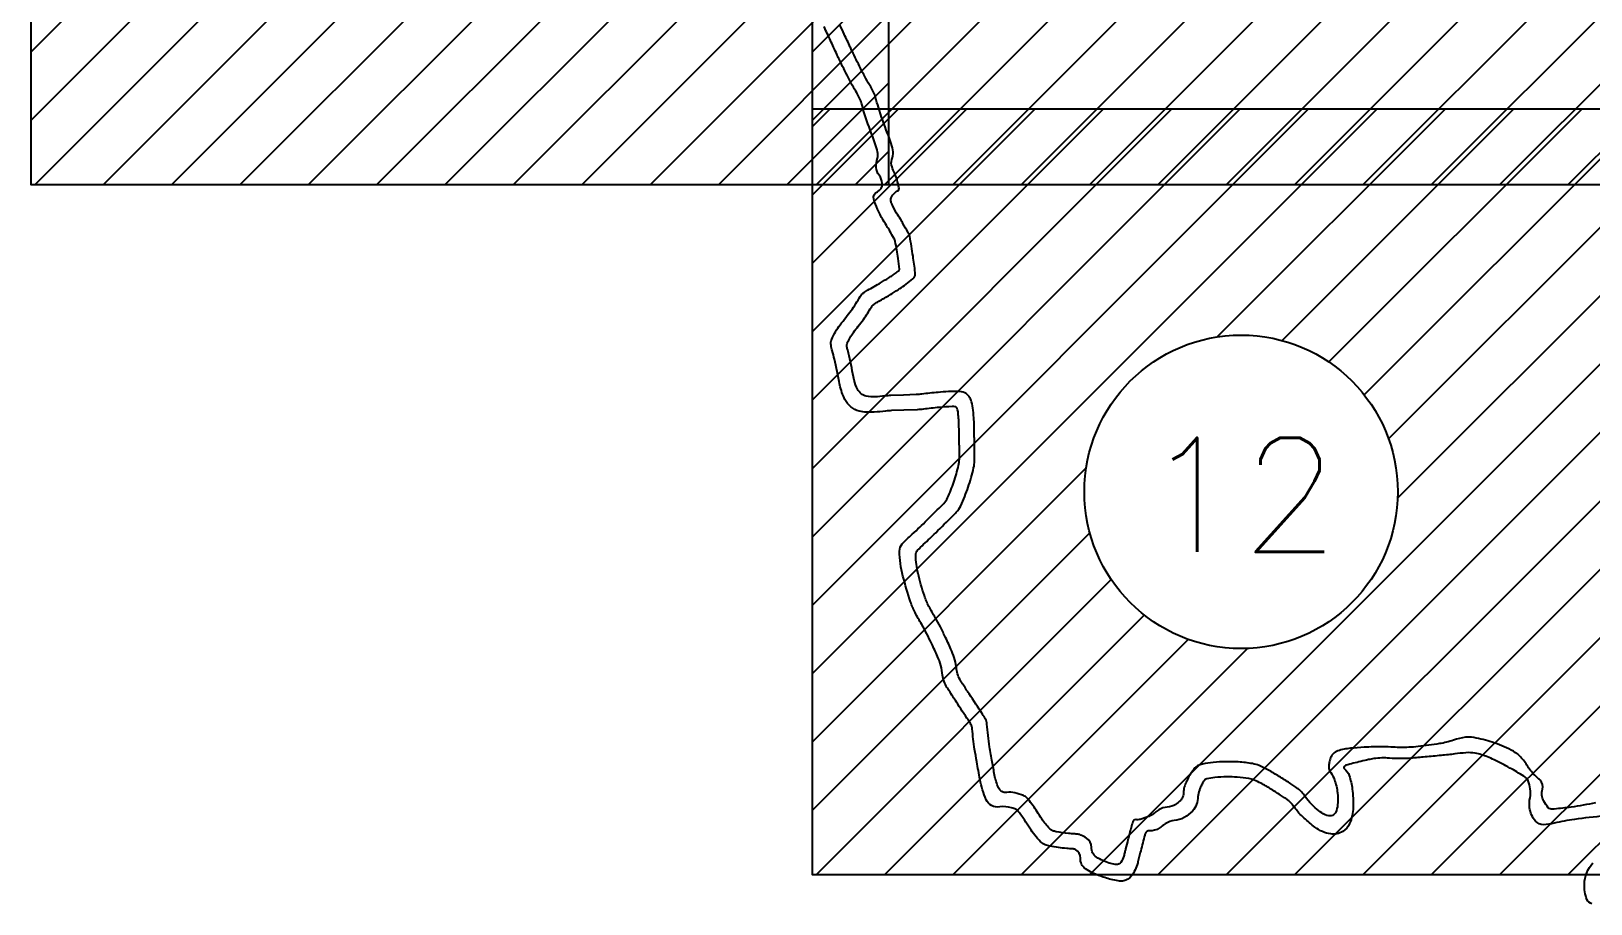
# Model space of a CAD drawing. Header units: metres. Extents: x 511708 to 512549, y 196282 to 196876.
# Drawn here: x 512375.17 to 512415.74, y 196477.05 to 196499.74 of the extents above; entities that cross this region are included whole.
import ezdxf
from ezdxf.enums import TextEntityAlignment as Align

# ---------------------------------------------------------------- set-up
doc = ezdxf.new("R2010")
doc.units = ezdxf.units.M
doc.header["$MEASUREMENT"] = 0
doc.layers.get('0').update_dxf_attribs({"linetype": 'CONTINUOUS'})
doc.styles.get("Standard").update_dxf_attribs({"font": 'Simplex.shx'})

msp = doc.modelspace()

# ---------------------------------------------------------------- hatches: boundary and pattern name
at = {"ltscale": 30}
h = msp.add_hatch(dxfattribs=at)
h.set_pattern_fill('LINE', color=2, scale=0.396, angle=45, style=0)
h.set_pattern_definition([(45, (510615.5409, 194380.4005), (-0.88904536, 0.88904536), [])])
edge = h.paths.add_edge_path(flags=16)
edge.add_arc((512386.321, 196505.707), 4.076, 0, 360)
h.paths.add_polyline_path([(512375.17, 196515.67), (512397.472, 196515.67), (512397.472, 196495.743), (512375.17, 196495.743)])
h = msp.add_hatch(dxfattribs=at)
h.set_pattern_fill('LINE', color=2, scale=0.396, angle=45, style=0)
h.set_pattern_definition([(45, (510635.8625, 194380.4005), (-0.88904536, 0.88904536), [])])
edge = h.paths.add_edge_path(flags=16)
edge.add_arc((512406.643, 196505.707), 4.076, 0, 360)
h.paths.add_polyline_path([(512395.492, 196515.67), (512417.794, 196515.67), (512417.794, 196495.743), (512395.492, 196495.743)])
h = msp.add_hatch(dxfattribs=at)
h.set_pattern_fill('LINE', color=2, scale=0.396, angle=45, style=0)
h.set_pattern_definition([(45, (510635.8625, 194362.4543), (-0.88904536, 0.88904536), [])])
edge = h.paths.add_edge_path(flags=16)
edge.add_arc((512406.643, 196487.76), 4.076, 0, 360)
h.paths.add_polyline_path([(512395.492, 196497.723), (512417.794, 196497.723), (512417.794, 196477.797), (512395.492, 196477.797)])

# ---------------------------------------------------------------- linework, layer by layer
at = {"color": 5, "linetype": 'Continuous', "lineweight": -3}
for points in [[(512375.17, 196515.67), (512397.472, 196515.67), (512397.472, 196495.743), (512375.17, 196495.743)], [(512395.492, 196515.67), (512417.794, 196515.67), (512417.794, 196495.743), (512395.492, 196495.743)], [(512395.492, 196497.723), (512417.794, 196497.723), (512417.794, 196477.797), (512395.492, 196477.797)]]:
    msp.add_lwpolyline(points, close=True, dxfattribs=at)
at = {"color": 42, "ltscale": 30}
for points in [[(512416.087, 196479.331, 0.010826), (512415.315, 196479.243, 0.026501), (512414.787, 196479.142, -0.051425), (512414.512, 196479.104, -0.23347), (512414.3, 196479.199, -0.138439), (512414.148, 196479.545, -0.093757), (512414.16, 196479.805, 0.106003), (512414.166, 196480.036, 0.030167), (512414.113, 196480.246, 0.114504), (512414.083, 196480.296, 0.061758), (512413.998, 196480.365, 0.015855), (512413.633, 196480.578, 0.008268), (512413.229, 196480.788, 0.019173), (512413.05, 196480.869, 0.050635), (512412.734, 196480.962, 0.06798), (512412.489, 196480.974, 0.009493), (512412.2, 196480.943, -0.007864), (512411.851, 196480.904, -0.001179), (512411.427, 196480.865, -0.00135), (512411.057, 196480.833, -0.041922), (512410.507, 196480.833, 0.056397), (512410.097, 196480.821, 0.020135), (512409.958, 196480.796, 0.006945), (512409.559, 196480.7, 0.013914), (512409.379, 196480.649, 0.05669), (512409.337, 196480.63, 0.532567), (512409.332, 196480.556, -0.150009), (512409.454, 196480.386, -0.049686), (512409.535, 196480.032, -0.037565), (512409.558, 196479.554, -0.095203), (512409.466, 196479.133, -0.152571), (512409.289, 196478.927, -0.179981), (512408.974, 196478.862, -0.127908), (512408.565, 196479.038, -0.015575), (512408.28, 196479.275, -0.030678), (512408.147, 196479.408, -0.033543), (512407.978, 196479.626, 0.078425), (512407.897, 196479.713, 0.008803), (512407.834, 196479.761, 0.009075), (512407.771, 196479.806, 0.007422), (512407.666, 196479.875, 0.003001), (512407.403, 196480.04, 0.01555), (512407.158, 196480.181, 0.023161), (512406.986, 196480.263, 0.0569), (512406.846, 196480.304, 0.026899), (512406.541, 196480.34, 0.020645), (512406.275, 196480.347, 0.017658), (512405.964, 196480.33, 0.030006), (512405.754, 196480.298, 0.128093), (512405.709, 196480.276, 0.06898), (512405.673, 196480.234, 0.03228), (512405.615, 196480.133, 0.008392), (512405.59, 196480.078, 0.005807), (512405.557, 196479.999, 0.08993), (512405.521, 196479.831, -0.076791), (512405.484, 196479.635, -0.104097), (512405.376, 196479.458, -0.077923), (512405.16, 196479.29, -0.104541), (512404.904, 196479.211, 0.12162), (512404.685, 196479.136, 0.027486), (512404.606, 196479.079, -0.023942), (512404.516, 196479.012, -0.172982), (512404.26, 196478.948, 0.36456), (512404.146, 196478.87, 0.004937), (512404.125, 196478.788, 0.000986), (512404.02, 196478.377, 0.000535), (512403.986, 196478.242, -0.00054), (512403.953, 196478.108, -0.104198), (512403.786, 196477.765, -0.17719), (512403.592, 196477.644, -0.093422), (512403.443, 196477.641, -0.038333), (512403.095, 196477.727, -0.029006), (512402.773, 196477.854, -0.048387), (512402.593, 196477.959, -0.255849), (512402.464, 196478.232, 0.30326), (512402.332, 196478.457, 0.003089), (512402.315, 196478.465, 0.037773), (512402.313, 196478.466, 0.062423), (512402.271, 196478.473, -0.016249), (512402.106, 196478.485, -0.016404), (512401.678, 196478.544, -0.051208), (512401.544, 196478.581, -0.113111), (512401.425, 196478.662, -0.036136), (512401.147, 196479.011, -0.013644), (512401.007, 196479.227, 0.02184), (512400.917, 196479.361, 0.017696), (512400.833, 196479.468, 0.056389), (512400.801, 196479.497, 0.076653), (512400.791, 196479.503, 0.007339), (512400.671, 196479.543, 0.116329), (512400.365, 196479.565, -0.168204), (512400.152, 196479.603, -0.162347), (512400.015, 196479.753, -0.058663), (512399.852, 196480.278, -0.002125), (512399.768, 196480.74, -0.003026), (512399.712, 196481.065, -0.024228), (512399.651, 196481.596, 0.113019), (512399.617, 196481.707, 0.018243), (512399.549, 196481.818, -0.004179), (512399.236, 196482.294, -0.000329), (512399.048, 196482.585, -0.001092), (512398.992, 196482.672, -0.114691), (512398.879, 196482.993, 0.07699), (512398.748, 196483.478, 0.005777), (512398.595, 196483.811, 0.007417), (512398.469, 196484.068, 0.016473), (512398.334, 196484.313, -0.013078), (512398.162, 196484.621, -0.041038), (512398.045, 196484.896, -0.017389), (512397.847, 196485.571, -0.057874), (512397.758, 196486.22, -0.197277), (512397.83, 196486.406, -0.018012), (512398.041, 196486.613, 0.010018), (512398.426, 196486.978, 0.001355), (512398.841, 196487.391, 0.008269), (512398.908, 196487.46, 0.077875), (512399.005, 196487.602, 0.03007), (512399.17, 196488.012, 0.021178), (512399.295, 196488.448, 0.057552), (512399.315, 196488.614, 0.001795), (512399.315, 196488.75, 0.002528), (512399.315, 196488.847, 0.001714), (512399.31, 196489.233, 0.00221), (512399.303, 196489.532, 0.011397), (512399.299, 196489.63, 0.006222), (512399.283, 196489.809, 0.047933), (512399.261, 196489.924, 0.14233), (512399.24, 196489.957, 0.072154), (512399.224, 196489.967, 0.0648), (512399.205, 196489.973, 0.054006), (512399.129, 196489.978, 0.012091), (512398.79, 196489.954, 0.008983), (512398.378, 196489.908, -0.023505), (512398.22, 196489.895), (512397.874, 196489.883), (512397.553, 196489.871, 0.019904), (512397.397, 196489.859, -0.010424), (512397.099, 196489.831, -0.073979), (512396.708, 196489.86, -0.120431), (512396.49, 196489.968, -0.101704), (512396.339, 196490.16, -0.061475), (512396.206, 196490.536, -0.007281), (512396.132, 196490.892, 0.008238), (512396.066, 196491.206, 0.015247), (512396.008, 196491.431, -0.025375), (512395.976, 196491.567, -0.151474), (512395.995, 196491.727, -0.054768), (512396.215, 196492.104, -0.005839), (512396.362, 196492.296, 0.006221), (512396.499, 196492.477, 0.031155), (512396.733, 196492.839, -0.10976), (512396.816, 196492.931, -0.028885), (512396.929, 196493.002, 0.009878), (512397.266, 196493.198, 0.000226), (512397.476, 196493.325, 0.000941), (512397.526, 196493.356, 0.015036), (512397.62, 196493.417, 0.014176), (512397.715, 196493.488, 0.044202), (512397.747, 196493.518, 0.108158), (512397.755, 196493.533, 0.105127), (512397.757, 196493.551, 0.006655), (512397.719, 196493.828, 0.004881), (512397.648, 196494.273, 0.060183), (512397.637, 196494.308, 0.02545), (512397.614, 196494.354, 0.006156), (512397.508, 196494.538, 0.004447), (512397.448, 196494.637, -0.002315), (512397.333, 196494.825, -0.030582), (512397.182, 196495.114, -0.036951), (512397.09, 196495.367, -0.371344), (512397.182, 196495.565, 0.315163), (512397.309, 196495.778, 0.146087), (512397.228, 196495.99, -0.150316), (512397.152, 196496.197, -0.09239), (512397.183, 196496.439, 0.140368), (512397.188, 196496.601, 0.034158), (512397.054, 196497.015, -0.022318), (512396.833, 196497.642, -0.005756), (512396.767, 196497.87, 0.021671), (512396.748, 196497.93, 0.050471), (512396.649, 196498.131, -0.024099), (512396.42, 196498.54, -0.000877), (512396.194, 196498.995, -0.006607), (512396.165, 196499.056, -0.000342), (512396.127, 196499.14, 0.00008), (512395.962, 196499.498, 0.001925), (512395.794, 196499.859, -0.007018)], [(512415.859, 196479.673, -0.017419), (512415.229, 196479.561, -0.01365), (512414.788, 196479.511, -0.05869), (512414.684, 196479.514, -0.185431), (512414.634, 196479.542, -0.050007), (512414.518, 196479.715, -0.190321), (512414.482, 196480.03, 0.262711), (512414.423, 196480.259, 0.030234), (512414.357, 196480.321, -0.026472), (512414.281, 196480.39, -0.060618), (512414.076, 196480.655, 0.067339), (512413.888, 196480.891, 0.075348), (512413.67, 196481.045, 0.037514), (512413.177, 196481.246, 0.032276), (512412.694, 196481.369, 0.074565), (512412.478, 196481.376, 0.058414), (512412.169, 196481.304, -0.048962), (512411.802, 196481.211, -0.008154), (512411.247, 196481.135, -0.019078), (512411.008, 196481.116, -0.024765), (512410.599, 196481.119, 0.019674), (512410.084, 196481.128, 0.010333), (512409.843, 196481.118, 0.006992), (512409.486, 196481.09, 0.053599), (512409.162, 196481.025, 0.121709), (512409.036, 196480.948, 0.085331), (512408.982, 196480.871, 0.061042), (512408.941, 196480.747, 0.032464), (512408.927, 196480.64, 0.049078), (512408.929, 196480.569, 0.125936), (512408.974, 196480.458, -0.071844), (512409.071, 196480.273, -0.054859), (512409.152, 196479.934, -0.059219), (512409.154, 196479.611, -0.073446), (512409.107, 196479.434, -0.145609), (512409.048, 196479.362, -0.18702), (512408.923, 196479.335, -0.11825), (512408.74, 196479.41, -0.025093), (512408.57, 196479.544, -0.027776), (512408.431, 196479.682, -0.039006), (512408.263, 196479.899, 0.0785), (512408.171, 196480.001, 0.011285), (512408.088, 196480.065, 0.010187), (512407.993, 196480.131, 0.006311), (512407.875, 196480.209, 0.002777), (512407.602, 196480.38, 0.015773), (512407.322, 196480.542, 0.02236), (512407.116, 196480.64, 0.057704), (512406.943, 196480.691, 0.027822), (512406.571, 196480.735, 0.019721), (512406.245, 196480.742, 0.019713), (512405.92, 196480.723, 0.02795), (512405.635, 196480.679, 0.071665), (512405.529, 196480.64, 0.041397), (512405.468, 196480.601, 0.04702), (512405.422, 196480.557, 0.036384), (512405.349, 196480.462, 0.026867), (512405.268, 196480.321, 0.013802), (512405.228, 196480.237, 0.009904), (512405.179, 196480.118, 0.090059), (512405.149, 196479.968, -0.092701), (512405.12, 196479.822, -0.092414), (512405.063, 196479.734, -0.06136), (512404.942, 196479.633, -0.129409), (512404.724, 196479.562, 0.128146), (512404.503, 196479.491, 0.039215), (512404.401, 196479.414, -0.055048), (512404.326, 196479.361, -0.034257), (512404.212, 196479.308, -0.020826), (512404.018, 196479.243, -0.114979), (512403.903, 196479.236, 0.256328), (512403.852, 196479.219, 0.095881), (512403.828, 196479.181, 0.026798), (512403.781, 196479.03, 0.000433), (512403.701, 196478.718, 0.000553), (512403.638, 196478.473, 0.001238), (512403.618, 196478.391, -0.000953), (512403.591, 196478.284, -0.104053), (512403.513, 196478.125, -0.18186), (512403.425, 196478.071, -0.088861), (512403.369, 196478.07, -0.031017), (512403.212, 196478.106, -0.036321), (512403.043, 196478.17, -0.035309), (512402.88, 196478.26, -0.264893), (512402.75, 196478.512, 0.270839), (512402.619, 196478.757, 0.028462), (512402.477, 196478.835, 0.075879), (512402.418, 196478.852, 0.019126), (512402.314, 196478.862, -0.012764), (512402.157, 196478.876, -0.014648), (512401.832, 196478.922, -0.052334), (512401.743, 196478.947, -0.111974), (512401.66, 196479.003, -0.034512), (512401.458, 196479.254, -0.014881), (512401.338, 196479.439, 0.017358), (512401.233, 196479.598, 0.021793), (512401.1, 196479.769, 0.050305), (512401.032, 196479.834, 0.082759), (512400.986, 196479.859, 0.018191), (512400.759, 196479.929, 0.097683), (512400.548, 196479.943, -0.162727), (512400.421, 196479.968, -0.160035), (512400.335, 196480.063, -0.057694), (512400.231, 196480.394, -0.00309), (512400.168, 196480.736, -0.002702), (512400.101, 196481.128, -0.025298), (512400.033, 196481.721, 0.113797), (512399.994, 196481.85, 0.018334), (512399.915, 196481.978, -0.004347), (512399.567, 196482.508, -0.000275), (512399.399, 196482.767, -0.000988), (512399.353, 196482.839, -0.114475), (512399.244, 196483.148, 0.076197), (512399.116, 196483.62, 0.006249), (512398.956, 196483.971, 0.007833), (512398.82, 196484.248, 0.016089), (512398.686, 196484.49, -0.013439), (512398.524, 196484.78, -0.040709), (512398.405, 196485.06, -0.020578), (512398.239, 196485.638, -0.054676), (512398.178, 196486.113, -0.196109), (512398.227, 196486.242, -0.019109), (512398.385, 196486.396, 0.009643), (512398.702, 196486.697, 0.001701), (512399.141, 196487.133, 0.007808), (512399.235, 196487.23, 0.078339), (512399.349, 196487.398, 0.030466), (512399.543, 196487.88, 0.020782), (512399.686, 196488.38, 0.05744), (512399.709, 196488.567, 0.001907), (512399.709, 196488.733, 0.002703), (512399.709, 196488.851, 0.001539), (512399.703, 196489.24, 0.001937), (512399.697, 196489.549, 0.01167), (512399.694, 196489.621, 0.003225), (512399.673, 196489.88, 0.050938), (512399.632, 196490.102, 0.075391), (512399.567, 196490.241, 0.139048), (512399.46, 196490.331, 0.105846), (512399.282, 196490.371, 0.01321), (512399.028, 196490.366, 0.012534), (512398.761, 196490.347, 0.007933), (512398.339, 196490.3, -0.022897), (512398.192, 196490.288), (512397.86, 196490.276), (512397.529, 196490.264, 0.021278), (512397.373, 196490.252, -0.01338), (512397.126, 196490.229, -0.072388), (512396.89, 196490.247, -0.118248), (512396.758, 196490.312, -0.103878), (512396.667, 196490.427, -0.059897), (512396.581, 196490.667, -0.010115), (512396.515, 196490.985, 0.010395), (512396.45, 196491.294, 0.013367), (512396.411, 196491.445, -0.023643), (512396.391, 196491.531, -0.152238), (512396.404, 196491.639, -0.053891), (512396.557, 196491.902, -0.007228), (512396.684, 196492.069, 0.006882), (512396.817, 196492.245, 0.030799), (512397.019, 196492.557, -0.109938), (512397.09, 196492.635, -0.028362), (512397.185, 196492.695, 0.00969), (512397.469, 196492.86, 0.000276), (512397.671, 196492.983, 0.000794), (512397.742, 196493.026, 0.015183), (512397.798, 196493.063, 0.004598), (512397.978, 196493.192, 0.053803), (512398.139, 196493.337, 0.162663), (512398.168, 196493.405, 0.051275), (512398.167, 196493.467, 0.007586), (512398.109, 196493.885, 0.00395), (512398.024, 196494.407, 0.058268), (512398.014, 196494.441, 0.027359), (512397.985, 196494.501, 0.006725), (512397.848, 196494.737, 0.004018), (512397.78, 196494.85, -0.002833), (512397.682, 196495.009, -0.030202), (512397.554, 196495.254, -0.08296), (512397.528, 196495.352, -0.146353), (512397.54, 196495.408, -0.055225), (512397.623, 196495.53, -0.134184), (512397.704, 196495.585, 0.252554), (512397.742, 196495.624, 0.111365), (512397.743, 196495.67, 0.023925), (512397.694, 196495.873, 0.043708), (512397.61, 196496.088, -0.05807), (512397.552, 196496.252, -0.161384), (512397.571, 196496.452, 0.164828), (512397.588, 196496.649, 0.035996), (512397.448, 196497.082, -0.022702), (512397.209, 196497.762, -0.005954), (512397.135, 196498.015, 0.02247), (512397.114, 196498.081, 0.04973), (512397.009, 196498.294, -0.024053), (512396.77, 196498.72, -0.000824), (512396.548, 196499.169, -0.006605), (512396.521, 196499.225, -0.000359), (512396.477, 196499.321, 0.000101), (512396.319, 196499.663, 0.001909), (512396.207, 196499.905, -0.00703)], [(512415.771, 196477.047, -0.256924), (512415.639, 196477.158, -0.102833), (512415.573, 196477.561, -0.171253), (512415.793, 196478.109, 0.130534)]]:
    msp.add_lwpolyline(points, format="xyb", dxfattribs=at)
at = {"color": 5, "ltscale": 30}
msp.add_circle((512406.643, 196487.76), 4.076, dxfattribs=at)

# ---------------------------------------------------------------- texts
msp.add_text('12', height=2.97, dxfattribs=at).set_placement((512406.643, 196486.196), align=Align.CENTER)

doc.saveas('drawing.dxf')
